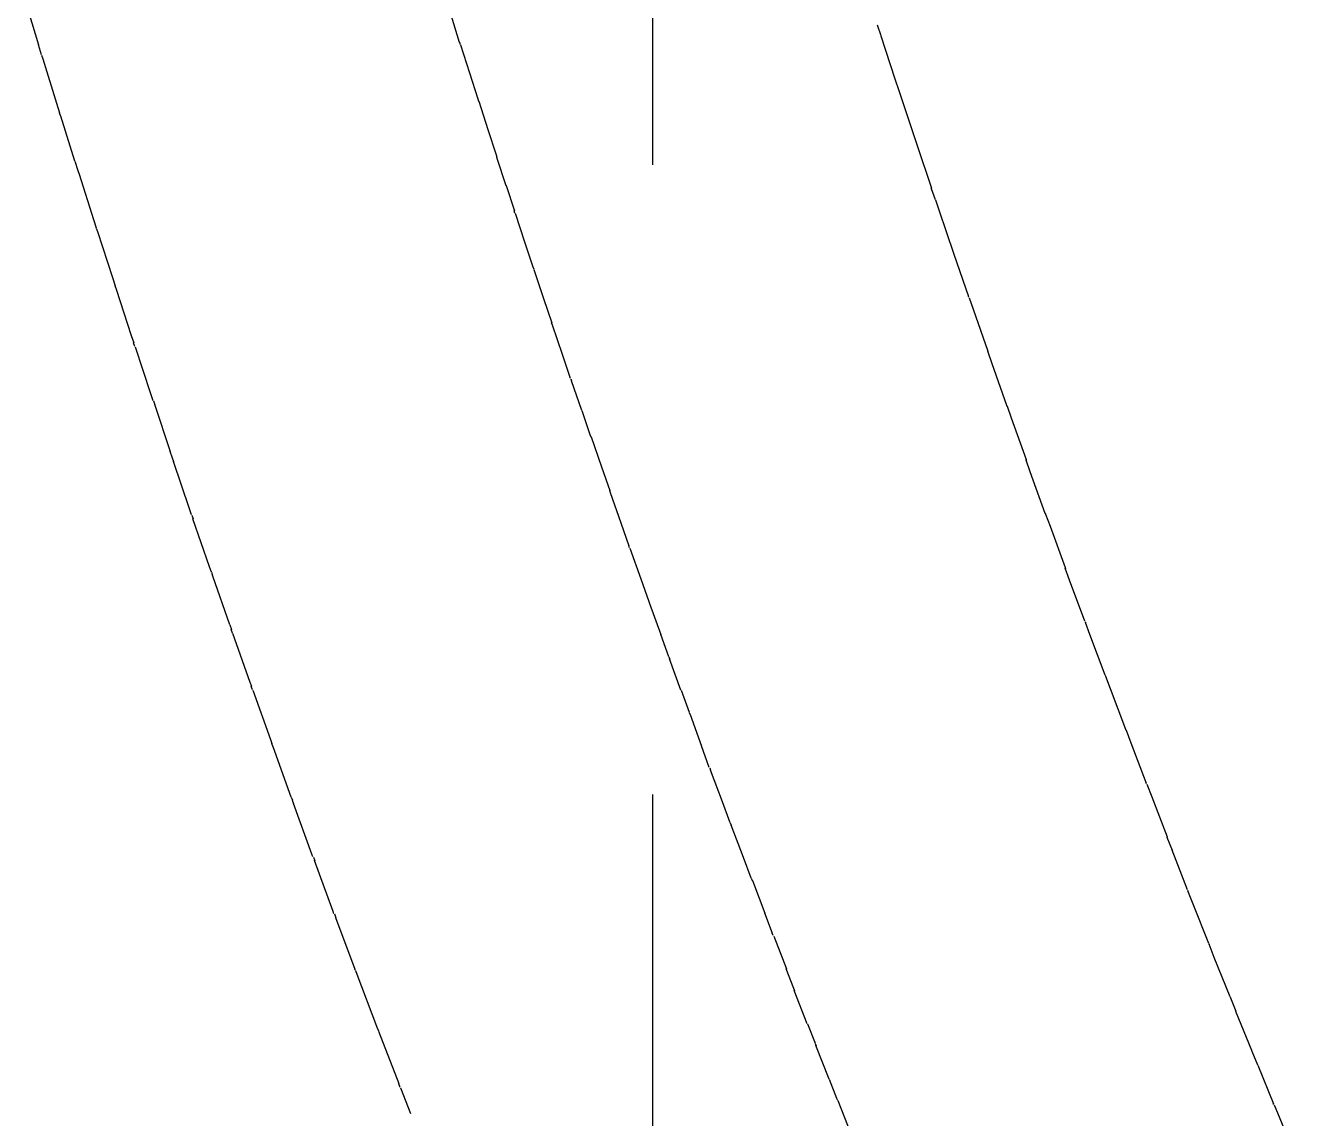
# Model space of a CAD drawing. Header units: feet. Extents: x 9681 to 12164, y 9191 to 13159.
# Drawn here: x 10544.89 to 10557.5, y 11893.6 to 11904.45 of the extents above; entities that cross this region are included whole.
import ezdxf

# ---------------------------------------------------------------- set-up
doc = ezdxf.new("R2010")
doc.units = ezdxf.units.FT
doc.header["$MEASUREMENT"] = 0
doc.linetypes.add('DASHED', pattern=[0.75, 0.5, -0.25])
doc.layers.add('CREEKCONT-MNR', color=3, linetype='Continuous')
doc.layers.add('GRID', color=254, linetype='DASHED')

msp = doc.modelspace()

# ---------------------------------------------------------------- linework, layer by layer
at = {"layer": 'CREEKCONT-MNR', "color": 5}
for points, elevation in [([(10545.02, 11904.252), (10544.886, 11904.689)], 788), ([(10553.524, 11903.916), (10553.384, 11904.344)], 786), ([(10545.063, 11904.115), (10545.051, 11904.152)], 788), ([(10549.3, 11903.976), (10549.211, 11904.253)], 787), ([(10545.2, 11903.674), (10545.063, 11904.115)], 788), ([(10553.527, 11903.907), (10553.524, 11903.916)], 786), ([(10545.229, 11903.579), (10545.2, 11903.674)], 788), ([(10553.706, 11903.366), (10553.703, 11903.374)], 786), ([(10545.41, 11903.007), (10545.382, 11903.097)], 788), ([(10545.423, 11902.97), (10545.41, 11903.007)], 788), ([(10545.566, 11902.52), (10545.423, 11902.97)], 788), ([(10549.745, 11902.605), (10549.662, 11902.856)], 787), ([(10554.069, 11902.293), (10553.925, 11902.715)], 786), ([(10549.847, 11902.297), (10549.753, 11902.582)], 787), ([(10545.753, 11901.944), (10545.606, 11902.399)], 788), ([(10549.929, 11902.049), (10549.847, 11902.297)], 787), ([(10554.11, 11902.174), (10554.072, 11902.285)], 786), ([(10554.254, 11901.754), (10554.11, 11902.174)], 786), ([(10549.937, 11902.027), (10549.929, 11902.049)], 787), ([(10545.791, 11901.828), (10545.778, 11901.864)], 788), ([(10545.941, 11901.369), (10545.791, 11901.828)], 788), ([(10545.966, 11901.294), (10545.941, 11901.369)], 788), ([(10554.445, 11901.206), (10554.442, 11901.215)], 786), ([(10554.485, 11901.092), (10554.445, 11901.206)], 786), ([(10550.313, 11900.918), (10550.304, 11900.94)], 787), ([(10546.155, 11900.724), (10546.132, 11900.794)], 788), ([(10550.495, 11900.387), (10550.414, 11900.624)], 787), ([(10554.635, 11900.668), (10554.631, 11900.677)], 786), ([(10550.503, 11900.364), (10550.495, 11900.387)], 787), ([(10546.346, 11900.155), (10546.325, 11900.22)], 788), ([(10546.36, 11900.119), (10546.346, 11900.155)], 788), ([(10554.826, 11900.131), (10554.823, 11900.14)], 786), ([(10550.696, 11899.811), (10550.688, 11899.834)], 787), ([(10555.064, 11899.475), (10555.02, 11899.594)], 786), ([(10555.213, 11899.067), (10555.064, 11899.475)], 786), ([(10546.749, 11898.983), (10546.736, 11899.019)], 788), ([(10546.917, 11898.501), (10546.749, 11898.983)], 788), ([(10551.088, 11898.708), (10551.08, 11898.73)], 787), ([(10551.199, 11898.401), (10551.088, 11898.708)], 787), ([(10551.287, 11898.157), (10551.279, 11898.179)], 787), ([(10555.66, 11897.865), (10555.614, 11897.988)], 786), ([(10551.48, 11897.629), (10551.4, 11897.847)], 787), ([(10555.812, 11897.463), (10555.66, 11897.865)], 786), ([(10551.604, 11897.294), (10551.489, 11897.607)], 787), ([(10556.019, 11896.921), (10556.016, 11896.93)], 786), ([(10547.541, 11896.756), (10547.529, 11896.788)], 788), ([(10556.275, 11896.26), (10556.225, 11896.388)], 786), ([(10556.433, 11895.856), (10556.43, 11895.865)], 786), ([(10548.161, 11895.081), (10547.97, 11895.592)], 788), ([(10552.305, 11895.437), (10552.228, 11895.638)], 787), ([(10552.516, 11894.89), (10552.44, 11895.087)], 787), ([(10548.376, 11894.514), (10548.181, 11895.03)], 788), ([(10556.855, 11894.795), (10556.851, 11894.804)], 786), ([(10556.909, 11894.662), (10556.855, 11894.795)], 786), ([(10548.379, 11894.505), (10548.376, 11894.514)], 788), ([(10552.73, 11894.345), (10552.655, 11894.537)], 787), ([(10557.069, 11894.266), (10557.065, 11894.275)], 786), ([(10557.124, 11894.131), (10557.069, 11894.266)], 786), ([(10548.594, 11893.944), (10548.593, 11893.947)], 788), ([(10548.609, 11893.907), (10548.594, 11893.944)], 788), ([(10552.945, 11893.8), (10552.871, 11893.988)], 787), ([(10553.09, 11893.44), (10552.955, 11893.777)], 787)]:
    msp.add_lwpolyline(points, dxfattribs=dict(at, elevation=elevation))
at = {"layer": 'CREEKCONT-MNR', "color": 5, "extrusion": (0.953857, 0.30026, 0)}
for points, elevation in [([(8187.482, 787), (8187.756, 787)], 13636.811), ([(8187.505, 788), (8187.972, 788)], 13632.812)]:
    msp.add_lwpolyline(points, dxfattribs=dict(at, elevation=elevation))
at = {"layer": 'CREEKCONT-MNR', "color": 5, "extrusion": (0.950427, 0.310949, 0)}
for points, elevation in [([(8032.644, 786), (8032.755, 786)], 13731.859), ([(8032.387, 787), (8032.684, 787)], 13727.859)]:
    msp.add_lwpolyline(points, dxfattribs=dict(at, elevation=elevation))
at = {"layer": 'CREEKCONT-MNR', "color": 5, "extrusion": (0.947808, 0.318842, 0), "elevation": 13794.198}
msp.add_lwpolyline([(7919.42, 787), (7919.443, 787)], dxfattribs=at)
at = {"layer": 'CREEKCONT-MNR', "color": 5, "extrusion": (0.956078, 0.293113, 0), "elevation": 13571.147}
msp.add_lwpolyline([(8290.411, 788), (8290.515, 788)], dxfattribs=at)
at = {"layer": 'CREEKCONT-MNR', "color": 5, "extrusion": (0.952727, 0.303827, 0)}
for points, elevation in [([(8135.809, 787), (8136.08, 787)], 13667.354), ([(8135.738, 788), (8135.827, 788)], 13663.355)]:
    msp.add_lwpolyline(points, dxfattribs=dict(at, elevation=elevation))
at = {"layer": 'CREEKCONT-MNR', "color": 5, "extrusion": (0.949256, 0.314503, 0)}
for points, elevation in [([(7980.63, 786), (7980.743, 786)], 13761.82), ([(7980.181, 786), (7980.63, 786)], 13761.82), ([(7980.113, 788), (7980.601, 788)], 13753.821)]:
    msp.add_lwpolyline(points, dxfattribs=dict(at, elevation=elevation))
at = {"layer": 'CREEKCONT-MNR', "color": 5, "extrusion": (0.946608, 0.322386, 0)}
for points, elevation in [([(7867.16, 787), (7867.184, 787)], 13823.725), ([(7867.153, 788), (7867.191, 788)], 13819.725)]:
    msp.add_lwpolyline(points, dxfattribs=dict(at, elevation=elevation))
at = {"layer": 'CREEKCONT-MNR', "color": 5, "extrusion": (0.951584, 0.30739, 0)}
for points, elevation in [([(8084.29, 787), (8084.584, 787)], 13697.704), ([(8084.023, 787), (8084.29, 787)], 13697.704), ([(8083.952, 788), (8084.036, 788)], 13693.704)]:
    msp.add_lwpolyline(points, dxfattribs=dict(at, elevation=elevation))
at = {"layer": 'CREEKCONT-MNR', "color": 5, "extrusion": (0.948995, 0.315293, 0), "elevation": 13760.475}
msp.add_lwpolyline([(7971.561, 788), (7971.599, 788)], dxfattribs=at)
at = {"layer": 'CREEKCONT-MNR', "color": 5, "extrusion": (0.948073, 0.318053, 0)}
for points, elevation in [([(7928.504, 786), (7928.619, 786)], 13791.586), ([(7928.057, 786), (7928.504, 786)], 13791.586), ([(7928.244, 787), (7928.548, 787)], 13787.586), ([(7927.987, 787), (7928.244, 787)], 13787.586), ([(7927.984, 788), (7928.477, 788)], 13783.587)]:
    msp.add_lwpolyline(points, dxfattribs=dict(at, elevation=elevation))
at = {"layer": 'CREEKCONT-MNR', "color": 5, "extrusion": (0.945395, 0.325926, 0), "elevation": 13853.057}
msp.add_lwpolyline([(7814.79, 787), (7814.814, 787)], dxfattribs=at)
at = {"layer": 'CREEKCONT-MNR', "color": 5, "extrusion": (0.941677, 0.336519, 0)}
for points, elevation in [([(7657.035, 786), (7657.044, 786)], 13943.873), ([(7657.028, 787), (7657.052, 787)], 13939.873)]:
    msp.add_lwpolyline(points, dxfattribs=dict(at, elevation=elevation))
at = {"layer": 'CREEKCONT-MNR', "color": 5, "extrusion": (0.946876, 0.321599, 0)}
for points, elevation in [([(7876.268, 786), (7876.384, 786)], 13821.157), ([(7876.006, 787), (7876.313, 787)], 13817.157), ([(7875.752, 787), (7876.006, 787)], 13817.157), ([(7875.744, 788), (7876.242, 788)], 13813.158), ([(7875.681, 788), (7875.744, 788)], 13813.158)]:
    msp.add_lwpolyline(points, dxfattribs=dict(at, elevation=elevation))
at = {"layer": 'CREEKCONT-MNR', "color": 5, "extrusion": (0.944169, 0.329462, 0)}
for points, elevation in [([(7762.311, 787), (7762.335, 787)], 13882.192), ([(7762.304, 788), (7762.343, 788)], 13878.192)]:
    msp.add_lwpolyline(points, dxfattribs=dict(at, elevation=elevation))
at = {"layer": 'CREEKCONT-MNR', "color": 5, "extrusion": (0.940411, 0.34004, 0)}
for points, elevation in [([(7604.232, 786), (7604.241, 786)], 13972.418), ([(7604.217, 788), (7604.256, 788)], 13964.418)]:
    msp.add_lwpolyline(points, dxfattribs=dict(at, elevation=elevation))
at = {"layer": 'CREEKCONT-MNR', "color": 5, "extrusion": (0.939132, 0.343557, 0), "elevation": 14000.765}
msp.add_lwpolyline([(7551.323, 786), (7551.332, 786)], dxfattribs=at)
at = {"layer": 'CREEKCONT-MNR', "color": 5, "extrusion": (0.944443, 0.328676, 0)}
for points, elevation in [([(7771.464, 786), (7771.583, 786)], 13879.711), ([(7771.022, 786), (7771.464, 786)], 13879.711), ([(7771.198, 787), (7771.513, 787)], 13875.712), ([(7770.951, 787), (7771.198, 787)], 13875.712), ([(7770.88, 788), (7770.932, 788)], 13871.712)]:
    msp.add_lwpolyline(points, dxfattribs=dict(at, elevation=elevation))
at = {"layer": 'CREEKCONT-MNR', "color": 5, "extrusion": (0.943206, 0.332208, 0)}
for points, elevation in [([(7718.458, 786), (7718.898, 786)], 13908.694), ([(7718.63, 787), (7718.949, 787)], 13904.694), ([(7718.387, 787), (7718.63, 787)], 13904.694), ([(7718.362, 788), (7718.878, 788)], 13900.695), ([(7718.317, 788), (7718.362, 788)], 13900.695)]:
    msp.add_lwpolyline(points, dxfattribs=dict(at, elevation=elevation))
at = {"layer": 'CREEKCONT-MNR', "color": 5, "extrusion": (0.945666, 0.32514, 0)}
for points, elevation in [([(7823.657, 787), (7823.968, 787)], 13846.533), ([(7823.393, 788), (7823.897, 788)], 13842.533), ([(7823.335, 788), (7823.393, 788)], 13842.533)]:
    msp.add_lwpolyline(points, dxfattribs=dict(at, elevation=elevation))
at = {"layer": 'CREEKCONT-MNR', "color": 5, "extrusion": (0.94293, 0.332992, 0), "elevation": 13907.131}
msp.add_lwpolyline([(7709.716, 788), (7709.755, 788)], dxfattribs=at)
at = {"layer": 'CREEKCONT-MNR', "color": 5, "extrusion": (0.941956, 0.335735, 0)}
for points, elevation in [([(7666.225, 786), (7666.347, 786)], 13937.48), ([(7665.786, 786), (7666.225, 786)], 13937.48), ([(7665.955, 787), (7666.277, 787)], 13933.48), ([(7665.715, 787), (7665.955, 787)], 13933.48), ([(7665.685, 788), (7666.206, 788)], 13929.481), ([(7665.645, 788), (7665.685, 788)], 13929.481)]:
    msp.add_lwpolyline(points, dxfattribs=dict(at, elevation=elevation))
at = {"layer": 'CREEKCONT-MNR', "color": 5, "extrusion": (0.940693, 0.339258, 0)}
for points, elevation in [([(7613.444, 786), (7613.568, 786)], 13966.068), ([(7613.007, 786), (7613.444, 786)], 13966.068), ([(7612.936, 787), (7613.171, 787)], 13962.069), ([(7612.899, 788), (7613.427, 788)], 13958.069)]:
    msp.add_lwpolyline(points, dxfattribs=dict(at, elevation=elevation))
at = {"layer": 'CREEKCONT-MNR', "color": 5, "extrusion": (0.933884, 0.357575, 0)}
for points, elevation in [([(7338.635, 786), (7338.644, 786)], 14112.166), ([(7338.62, 788), (7338.659, 788)], 14104.166)]:
    msp.add_lwpolyline(points, dxfattribs=dict(at, elevation=elevation))
at = {"layer": 'CREEKCONT-MNR', "color": 5, "extrusion": (0.936534, 0.350576, 0)}
for points, elevation in [([(7445.18, 787), (7445.204, 787)], 14052.863), ([(7445.172, 788), (7445.212, 788)], 14048.863)]:
    msp.add_lwpolyline(points, dxfattribs=dict(at, elevation=elevation))
at = {"layer": 'CREEKCONT-MNR', "color": 5, "extrusion": (0.93254, 0.361067, 0)}
for points, elevation in [([(7285.204, 786), (7285.213, 786)], 14139.518), ([(7285.197, 787), (7285.221, 787)], 14135.518), ([(7285.189, 788), (7285.228, 788)], 14131.518)]:
    msp.add_lwpolyline(points, dxfattribs=dict(at, elevation=elevation))
at = {"layer": 'CREEKCONT-MNR', "color": 5, "extrusion": (0.938128, 0.346289, 0)}
for points, elevation in [([(7507.562, 786), (7507.69, 786)], 14022.652), ([(7507.129, 786), (7507.562, 786)], 14022.652), ([(7507.058, 787), (7507.286, 787)], 14018.652), ([(7507.009, 788), (7507.549, 788)], 14014.653), ([(7506.987, 788), (7507.009, 788)], 14014.653)]:
    msp.add_lwpolyline(points, dxfattribs=dict(at, elevation=elevation))
at = {"layer": 'CREEKCONT-MNR', "color": 5, "extrusion": (0.931182, 0.364554, 0)}
for points, elevation in [([(7231.671, 786), (7231.681, 786)], 14166.67), ([(7231.664, 787), (7231.688, 787)], 14162.67), ([(7231.656, 788), (7231.696, 788)], 14158.67)]:
    msp.add_lwpolyline(points, dxfattribs=dict(at, elevation=elevation))
at = {"layer": 'CREEKCONT-MNR', "color": 5, "extrusion": (0.936826, 0.349797, 0)}
for points, elevation in [([(7454.463, 786), (7454.593, 786)], 14050.646), ([(7454.032, 786), (7454.463, 786)], 14050.646), ([(7454.185, 787), (7454.522, 787)], 14046.646), ([(7453.961, 787), (7454.185, 787)], 14046.646), ([(7453.89, 788), (7453.906, 788)], 14042.647)]:
    msp.add_lwpolyline(points, dxfattribs=dict(at, elevation=elevation))
at = {"layer": 'CREEKCONT-MNR', "color": 5, "extrusion": (0.93784, 0.347069, 0), "elevation": 14020.913}
msp.add_lwpolyline([(7498.293, 788), (7498.332, 788)], dxfattribs=at)
at = {"layer": 'CREEKCONT-MNR', "color": 5, "extrusion": (0.939417, 0.342776, 0)}
for points, elevation in [([(7560.282, 787), (7560.611, 787)], 13990.46), ([(7560.007, 788), (7560.541, 788)], 13986.46), ([(7559.979, 788), (7560.007, 788)], 13986.46)]:
    msp.add_lwpolyline(points, dxfattribs=dict(at, elevation=elevation))
at = {"layer": 'CREEKCONT-MNR', "color": 5, "extrusion": (0.929811, 0.368036, 0)}
for points, elevation in [([(7178.037, 786), (7178.047, 786)], 14193.621), ([(7178.03, 787), (7178.054, 787)], 14189.621), ([(7178.022, 788), (7178.062, 788)], 14185.621)]:
    msp.add_lwpolyline(points, dxfattribs=dict(at, elevation=elevation))
at = {"layer": 'CREEKCONT-MNR', "color": 5, "extrusion": (0.928428, 0.371513, 0)}
for points, elevation in [([(7124.303, 786), (7124.312, 786)], 14220.371), ([(7124.295, 787), (7124.32, 787)], 14216.371), ([(7124.288, 788), (7124.327, 788)], 14212.371)]:
    msp.add_lwpolyline(points, dxfattribs=dict(at, elevation=elevation))
at = {"layer": 'CREEKCONT-MNR', "color": 5, "extrusion": (0.934182, 0.356798, 0)}
for points, elevation in [([(7347.952, 786), (7348.086, 786)], 14106.037), ([(7347.525, 786), (7347.952, 786)], 14106.037), ([(7347.67, 787), (7348.016, 787)], 14102.038), ([(7347.387, 788), (7347.945, 788)], 14098.038)]:
    msp.add_lwpolyline(points, dxfattribs=dict(at, elevation=elevation))
at = {"layer": 'CREEKCONT-MNR', "color": 5, "extrusion": (0.935216, 0.354078, 0), "elevation": 14076.614}
msp.add_lwpolyline([(7391.948, 788), (7391.987, 788)], dxfattribs=at)
at = {"layer": 'CREEKCONT-MNR', "color": 5, "extrusion": (0.93284, 0.360291, 0)}
for points, elevation in [([(7294.542, 786), (7294.678, 786)], 14133.433), ([(7294.117, 786), (7294.542, 786)], 14133.433), ([(7294.257, 787), (7294.607, 787)], 14129.434), ([(7294.263, 788), (7294.537, 788)], 14125.435)]:
    msp.add_lwpolyline(points, dxfattribs=dict(at, elevation=elevation))
at = {"layer": 'CREEKCONT-MNR', "color": 5, "extrusion": (0.93551, 0.3533, 0), "elevation": 14074.442}
for points in [[(7400.979, 787), (7401.321, 787)], [(7400.759, 787), (7400.979, 787)]]:
    msp.add_lwpolyline(points, dxfattribs=at)
at = {"layer": 'CREEKCONT-MNR', "color": 5, "extrusion": (0.925621, 0.378451, 0)}
for points, elevation in [([(7016.535, 786), (7016.545, 786)], 14273.268), ([(7016.528, 787), (7016.552, 787)], 14269.268)]:
    msp.add_lwpolyline(points, dxfattribs=dict(at, elevation=elevation))
at = {"layer": 'CREEKCONT-MNR', "color": 5, "extrusion": (0.931485, 0.36378, 0)}
for points, elevation in [([(7240.606, 786), (7241.03, 786)], 14160.63), ([(7240.743, 787), (7241.097, 787)], 14156.63)]:
    msp.add_lwpolyline(points, dxfattribs=dict(at, elevation=elevation))
at = {"layer": 'CREEKCONT-MNR', "color": 5, "extrusion": (0.930117, 0.367263, 0)}
for points, elevation in [([(7187.416, 786), (7187.556, 786)], 14187.626), ([(7186.995, 786), (7187.416, 786)], 14187.626), ([(7187.127, 787), (7187.485, 787)], 14183.626)]:
    msp.add_lwpolyline(points, dxfattribs=dict(at, elevation=elevation))
at = {"layer": 'CREEKCONT-MNR', "color": 5, "extrusion": (0.927031, 0.374985, 0), "elevation": 14242.921}
msp.add_lwpolyline([(7070.461, 787), (7070.486, 787)], dxfattribs=at)
at = {"layer": 'CREEKCONT-MNR', "color": 5, "extrusion": (0.922763, 0.385368, 0)}
for points, elevation in [([(6908.375, 786), (6908.384, 786)], 14325.357), ([(6908.367, 787), (6908.392, 787)], 14321.357)]:
    msp.add_lwpolyline(points, dxfattribs=dict(at, elevation=elevation))
at = {"layer": 'CREEKCONT-MNR', "color": 5, "extrusion": (0.928736, 0.370741, 0), "elevation": 14214.421}
for points in [[(7133.702, 786), (7133.844, 786)], [(7133.282, 786), (7133.702, 786)]]:
    msp.add_lwpolyline(points, dxfattribs=at)
at = {"layer": 'CREEKCONT-MNR', "color": 5, "extrusion": (0.927343, 0.374214, 0), "elevation": 14241.015}
msp.add_lwpolyline([(7079.47, 786), (7079.887, 786)], dxfattribs=at)
at = {"layer": 'CREEKCONT-MNR', "color": 5, "extrusion": (0.924199, 0.381912, 0), "elevation": 14295.413}
msp.add_lwpolyline([(6962.496, 787), (6962.521, 787)], dxfattribs=at)
at = {"layer": 'CREEKCONT-MNR', "color": 5, "extrusion": (0.925936, 0.377681, 0), "elevation": 14267.407}
msp.add_lwpolyline([(7025.558, 786), (7025.974, 786)], dxfattribs=at)
at = {"layer": 'CREEKCONT-MNR', "color": 5, "extrusion": (0.918379, 0.395703, 0), "elevation": 14401.968}
msp.add_lwpolyline([(6745.41, 786), (6745.42, 786)], dxfattribs=at)
at = {"layer": 'CREEKCONT-MNR', "color": 5, "extrusion": (0.924516, 0.381143, 0), "elevation": 14293.597}
for points in [[(6971.962, 786), (6972.11, 786)], [(6971.548, 786), (6971.962, 786)]]:
    msp.add_lwpolyline(points, dxfattribs=at)
at = {"layer": 'GRID', "color": 253, "linetype": 'DASHED', "ltscale": 25}
msp.add_line((10551.116, 9503.065), (10551.116, 13094.214), dxfattribs=at)

doc.saveas('drawing.dxf')
